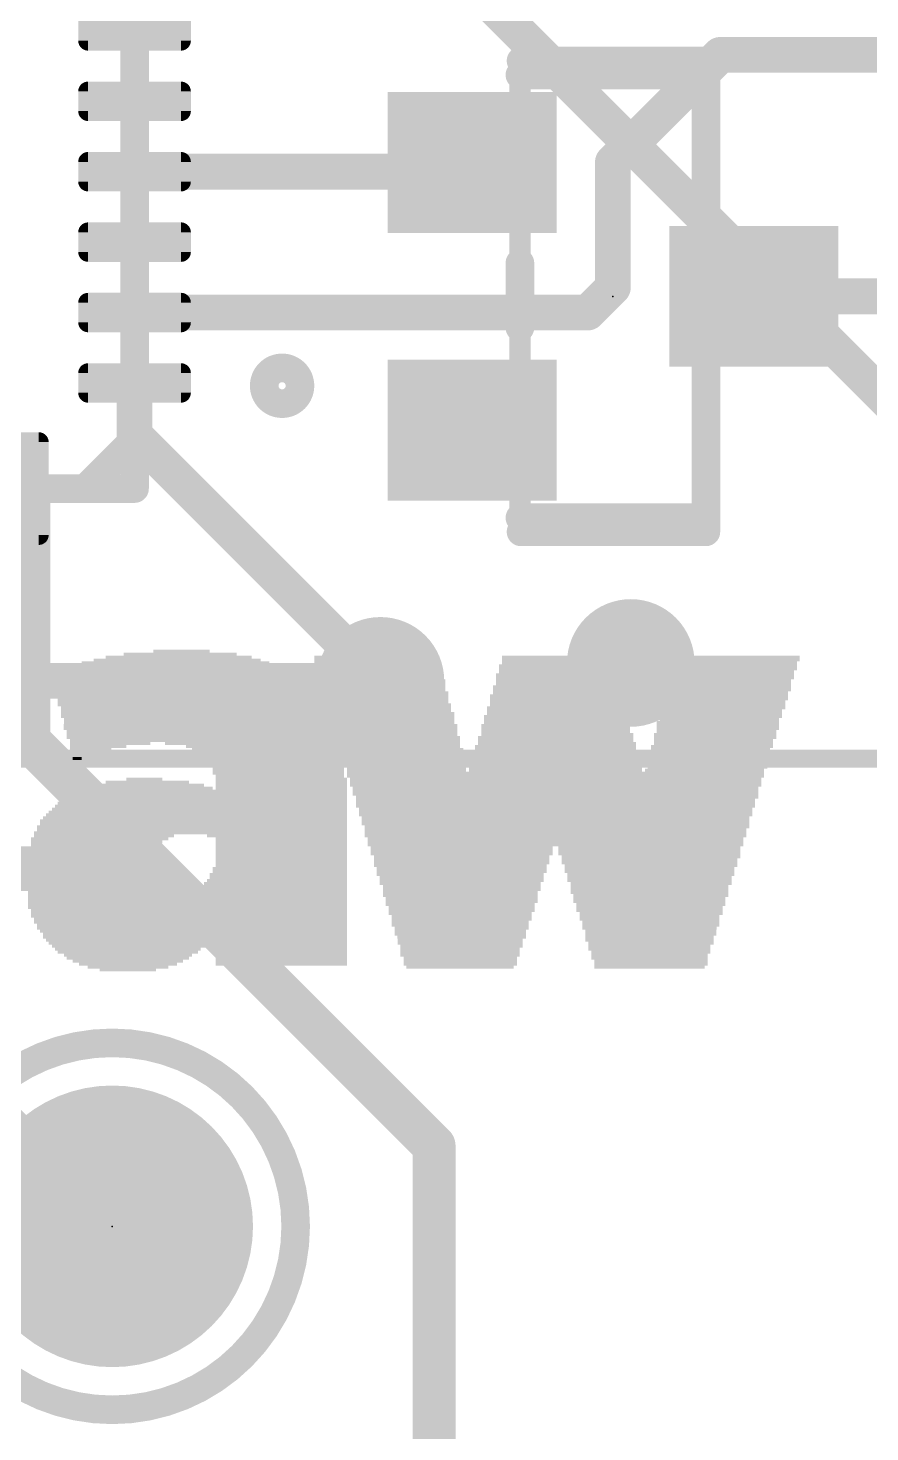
# Model space of a CAD drawing. Extents: x -59 to 59, y -28 to 22.
# Drawn here: x -33.09 to -27.11, y 0.64 to 10.6 of the extents above; entities that cross this region are included whole.
import ezdxf

# ---------------------------------------------------------------- set-up
doc = ezdxf.new("R2010")
doc.units = 0
for name, color, linetype in [('1', 12, 'CONTINUOUS'), ('16', 5, 'CONTINUOUS'), ('18', 110, 'CONTINUOUS'), ('20', 4, 'CONTINUOUS'), ('200', 132, 'CONTINUOUS'), ('21', 40, 'CONTINUOUS'), ('22', 6, 'CONTINUOUS'), ('23', 53, 'CONTINUOUS'), ('51', 253, 'CONTINUOUS')]:
    doc.layers.add(name, color=color, linetype=linetype)

# ---------------------------------------------------------------- blocks, each defined once
blk = doc.blocks.new('RECT128000X44800R50')
at = {"const_width": 0.07}
blk.add_lwpolyline([(0.365, -0.07), (0.365, 0.07, 0.4142), (0.33, 0.105), (-0.33, 0.105, 0.4142), (-0.365, 0.07), (-0.365, -0.07, 0.4142), (-0.33, -0.105), (0.33, -0.105, 0.4142)], format="xyb", close=True, dxfattribs=at)
blk.add_solid([(-0.3475, -0.0875), (0.3475, -0.0875), (-0.3475, 0.0875), (0.3475, 0.0875)])
blk = doc.blocks.new('RECT')
blk.add_solid([(-0.5, -0.5), (0.5, -0.5), (-0.5, 0.5), (0.5, 0.5)])
blk = doc.blocks.new('PIE')
at = {"const_width": 0.5}
blk.add_lwpolyline([(0, -0.25, 1), (0, 0.25, 1), (0, -0.25)], format="xyb", dxfattribs=at)
blk = doc.blocks.new('ROUNDV')
at = {"const_width": 0.5}
blk.add_lwpolyline([(0, -0.25, 1), (0, 0.25, 1), (0, -0.25)], format="xyb", dxfattribs=at)

msp = doc.modelspace()

# ---------------------------------------------------------------- linework, layer by layer
at = {"layer": '1'}
for points, const_width in [([(-28.94, 9.652), (-28.178, 10.414)], 0.254), ([(-28.178, 10.414), (-18.907, 10.414)], 0.254), ([(-30.005, 9.5845), (-29.94, 9.6495)], 0.254), ([(-28.94, 8.763), (-28.94, 9.652)], 0.254), ([(-32.3375, 9.5845), (-30.005, 9.5845)], 0.254), ([(-29.1185, 8.5845), (-28.94, 8.763)], 0.254), ([(-27.94, 8.6995), (-26.361, 8.6995)], 0.254), ([(-32.3375, 8.5845), (-31.877, 8.5845)], 0.254), ([(-32.3375, 8.5845), (-32.3375, 8.5845)], 0.254), ([(-31.877, 8.5845), (-29.1185, 8.5845)], 0.254), ([(-32.3375, 7.7155), (-32.3375, 8.0845)], 0.254), ([(-30.591, 5.969), (-32.3375, 7.7155)], 0.254), ([(-33.0875, 7.3345), (-33.0875, 5.5445)], 0.3048), ([(-33.0875, 5.5445), (-30.21, 2.667)], 0.3048), ([(-35.0757, 4.6753), (-32.496, 2.0955)], 0.254), ([(-30.21, 2.667), (-30.21, 0)], 0.3048)]:
    msp.add_lwpolyline(points, dxfattribs=dict(at, const_width=const_width))
for points, const_width in [([(-28.178, 10.4775, 1), (-28.178, 10.3505)], 0.127), ([(-28.1331, 10.3691, 1), (-28.2229, 10.4589)], 0.127), ([(-29.8951, 9.6046, 1), (-29.9849, 9.6944)], 0.127), ([(-28.8765, 9.652, 1), (-29.0035, 9.652)], 0.127), ([(-32.3375, 9.648, 1), (-32.3375, 9.521)], 0.127), ([(-30.0499, 9.6294, 1), (-29.9601, 9.5396)], 0.127), ([(-30.005, 9.521, 1), (-30.005, 9.648)], 0.127), ([(-28.9849, 9.6969, 1), (-28.8951, 9.6071)], 0.127), ([(-28.8951, 8.7181, 1), (-28.9849, 8.8079)], 0.127), ([(-29.0035, 8.763, 1), (-28.8765, 8.763)], 0.127), ([(-27.94, 8.763, 1), (-27.94, 8.636)], 0.127), ([(-32.3375, 8.648, 1), (-32.3375, 8.521)], 0.127), ([(-32.3375, 8.648, 1), (-32.3375, 8.521)], 0.127), ([(-32.3375, 8.521, 1), (-32.3375, 8.648)], 0.127), ([(-31.877, 8.648, 1), (-31.877, 8.521)], 0.127), ([(-31.877, 8.521, 1), (-31.877, 8.648)], 0.127), ([(-29.1634, 8.6294, 1), (-29.0736, 8.5396)], 0.127), ([(-29.1185, 8.521, 1), (-29.1185, 8.648)], 0.127), ([(-32.274, 8.0845, 1), (-32.401, 8.0845)], 0.127), ([(-32.2926, 7.7604, 1), (-32.3824, 7.6706)], 0.127), ([(-32.401, 7.7155, 1), (-32.274, 7.7155)], 0.127), ([(-33.0113, 7.3345, 1), (-33.1637, 7.3345)], 0.1524), ([(-30.6359, 5.9241, 1), (-30.5461, 6.0139)], 0.127), ([(-33.0336, 5.5984, 1), (-33.1414, 5.4906)], 0.1524), ([(-33.1637, 5.5445, 1), (-33.0113, 5.5445)], 0.1524), ([(-30.1338, 2.667, 1), (-30.2862, 2.667)], 0.1524), ([(-30.2639, 2.6131, 1), (-30.1561, 2.7209)], 0.1524), ([(-32.5409, 2.0506, 1), (-32.4511, 2.1404)], 0.127)]:
    msp.add_lwpolyline(points, format="xyb", dxfattribs=dict(at, const_width=const_width))
at = {"layer": '16', "const_width": 0.254}
for points in [[(-31.099, 12.065), (-22.209, 3.175)], [(-35.036, 5.969), (-30.591, 5.969)]]:
    msp.add_lwpolyline(points, dxfattribs=at)
at = {"layer": '16', "const_width": 0.127}
msp.add_lwpolyline([(-30.591, 5.9055, 1), (-30.591, 6.0325)], format="xyb", dxfattribs=at)
at = {"layer": '20'}
msp.add_arc((-32.6405, -5.8515), 26.1718, 37.7186, 89.7186, dxfattribs=at)
at = {"layer": '21', "const_width": 0.2032}
for points in [[(-29.5924, 10.3719), (-28.2796, 10.3719)], [(-28.2796, 10.3719), (-28.2796, 9.4131)], [(-29.6004, 8.4771), (-29.6004, 8.9359)], [(-28.2796, 7.9859), (-28.2796, 7.0271)], [(-32.6875, 7.3345), (-32.3375, 7.6845)], [(-28.2796, 7.0271), (-29.5924, 7.0271)]]:
    msp.add_lwpolyline(points, dxfattribs=at)
at = {"layer": '21'}
for points, const_width in [([(-29.5924, 10.4227, 1), (-29.5924, 10.3211)], 0.1016), ([(-28.2288, 10.3719, 1), (-28.3304, 10.3719)], 0.1016), ([(-28.2796, 10.3211, 1), (-28.2796, 10.4227)], 0.1016), ([(-28.3304, 9.4131, 1), (-28.2288, 9.4131)], 0.1016), ([(-29.5496, 8.9359, 1), (-29.6512, 8.9359)], 0.1016), ([(-29.6512, 8.4771, 1), (-29.5496, 8.4771)], 0.1016), ([(-31.2895, 7.9375, 1), (-31.2895, 8.1915, 1), (-31.2895, 7.9375)], 0.2032), ([(-28.2288, 7.9859, 1), (-28.3304, 7.9859)], 0.1016), ([(-32.3016, 7.6486, 1), (-32.3734, 7.7204)], 0.1016), ([(-32.7234, 7.3704, 1), (-32.6516, 7.2986)], 0.1016), ([(-29.5924, 7.0779, 1), (-29.5924, 6.9763)], 0.1016), ([(-28.2796, 6.9763, 1), (-28.2796, 7.0779)], 0.1016), ([(-28.3304, 7.0271, 1), (-28.2288, 7.0271)], 0.1016), ([(-32.496, 0.7926, 1), (-32.496, 3.3984, 1), (-32.496, 0.7926)], 0.2032)]:
    msp.add_lwpolyline(points, format="xyb", dxfattribs=dict(at, const_width=const_width))
at = {"layer": '22', "const_width": 0.127}
msp.add_lwpolyline([(-18.1975, 5.416), (-45.3975, 5.416)], dxfattribs=at)
at = {"layer": '23'}
for p in [(-28.94, 8.6995), (-32.496, 2.0955)]:
    msp.add_point(p, dxfattribs=at)
at = {"layer": '51'}
for points, const_width in [([(-32.3375, 7.3345), (-32.3375, 11.3345)], 0.2032), ([(-29.6004, 10.2719), (-28.2796, 10.2719)], 0.2032), ([(-28.2796, 10.2719), (-28.2796, 7.1271)], 0.2032), ([(-29.6004, 7.1271), (-29.6004, 10.2719)], 0.1524), ([(-36.3375, 7.3345), (-32.3375, 7.3345)], 0.2032), ([(-28.2796, 7.1271), (-29.6004, 7.1271)], 0.2032)]:
    msp.add_lwpolyline(points, dxfattribs=dict(at, const_width=const_width))
for points, const_width in [([(-29.6004, 10.3227, 1), (-29.6004, 10.2211)], 0.1016), ([(-28.2288, 10.2719, 1), (-28.3304, 10.2719)], 0.1016), ([(-28.2796, 10.2211, 1), (-28.2796, 10.3227)], 0.1016), ([(-29.5623, 10.2719, 1), (-29.6385, 10.2719)], 0.0762), ([(-32.3883, 7.3345, 1), (-32.2867, 7.3345)], 0.1016), ([(-32.3375, 7.2837, 1), (-32.3375, 7.3853)], 0.1016), ([(-29.6004, 7.1779, 1), (-29.6004, 7.0763)], 0.1016), ([(-28.3304, 7.1271, 1), (-28.2288, 7.1271)], 0.1016), ([(-28.2796, 7.0763, 1), (-28.2796, 7.1779)], 0.1016), ([(-29.6385, 7.1271, 1), (-29.5623, 7.1271)], 0.0762)]:
    msp.add_lwpolyline(points, format="xyb", dxfattribs=dict(at, const_width=const_width))

# ---------------------------------------------------------------- block references
at = {"layer": '1'}
for p in [(-32.3375, 10.5845), (-32.3375, 10.0845), (-32.3375, 9.5845), (-32.3375, 9.0845), (-32.3375, 8.5845), (-32.3375, 8.0845)]:
    msp.add_blockref('RECT128000X44800R50', p, dxfattribs=at)
at = {"layer": '1', "yscale": 1.2, "rotation": 270}
for p in [(-29.94, 9.6495), (-27.94, 8.6995), (-29.94, 7.7495)]:
    msp.add_blockref('RECT', p, dxfattribs=at)
at = {"layer": '1', "rotation": 90}
msp.add_blockref('RECT128000X44800R50', (-33.0875, 7.3345), dxfattribs=at)
at = {"layer": '1', "xscale": 2, "yscale": 2}
msp.add_blockref('PIE', (-32.496, 2.0955), dxfattribs=at)
at = {"layer": '18', "xscale": 0.9064, "yscale": 0.9064}
for p in [(-28.813, 6.096), (-28.813, 6.096), (-30.591, 5.969), (-30.591, 5.969)]:
    msp.add_blockref('ROUNDV', p, dxfattribs=at)
at = {"layer": '200'}
for p, xscale, yscale in [((-32.004, 6.1807), 0.4013, 0.0211), ((-32.0561, 6.0748), 1.4808, 0.0211), ((-32.0459, 6.096), 1.3335, 0.0213), ((-32.0358, 6.1172), 1.1862, 0.0211), ((-32.0243, 6.1383), 1.0363, 0.0211), ((-32.0142, 6.1595), 0.8026, 0.0213), ((-30.6172, 6.1383), 0.889, 0.0211), ((-30.6172, 6.1172), 0.889, 0.0211), ((-30.6172, 6.096), 0.889, 0.0213), ((-30.6172, 6.0748), 0.889, 0.0211), ((-29.3472, 6.0748), 0.8026, 0.0211), ((-29.3472, 6.1383), 0.762, 0.0211), ((-29.3472, 6.1172), 0.762, 0.0211), ((-29.337, 6.096), 0.7823, 0.0213), ((-28.0772, 6.0748), 0.889, 0.0211), ((-28.0568, 6.1383), 0.889, 0.0211), ((-28.0568, 6.1172), 0.889, 0.0211), ((-28.067, 6.096), 0.8687, 0.0213), ((-32.0777, 6.0325), 1.6916, 0.0213), ((-32.0662, 6.0113), 1.7145, 0.0211), ((-32.0459, 5.9902), 1.7551, 0.0211), ((-32.0662, 6.0537), 1.5875, 0.0211), ((-30.5968, 6.0537), 0.889, 0.0211), ((-30.5968, 6.0325), 0.889, 0.0213), ((-30.5968, 6.0113), 0.889, 0.0211), ((-30.5854, 5.9902), 0.8661, 0.0211), ((-29.3472, 6.0113), 0.8484, 0.0211), ((-29.3472, 5.9902), 0.8484, 0.0211), ((-29.3472, 6.0537), 0.8026, 0.0211), ((-29.3357, 6.0325), 0.8255, 0.0213), ((-28.0975, 5.9902), 0.889, 0.0211), ((-28.0772, 6.0537), 0.889, 0.0211), ((-28.0873, 6.0325), 0.8687, 0.0213), ((-28.0873, 6.0113), 0.8687, 0.0211), ((-32.0345, 5.969), 1.778, 0.0213), ((-32.0243, 5.9478), 1.7983, 0.0211), ((-31.9926, 5.9267), 1.8212, 0.0211), ((-31.9723, 5.8843), 1.8618, 0.0211), ((-31.9824, 5.9055), 1.8415, 0.0213), ((-30.574, 5.969), 0.889, 0.0213), ((-30.574, 5.9478), 0.889, 0.0211), ((-30.574, 5.9267), 0.889, 0.0211), ((-30.5537, 5.8843), 0.889, 0.0211), ((-30.5638, 5.9055), 0.8687, 0.0213), ((-29.3472, 5.9267), 0.889, 0.0211), ((-29.3472, 5.9055), 0.889, 0.0213), ((-29.337, 5.8843), 0.9093, 0.0211), ((-29.3472, 5.969), 0.8484, 0.0213), ((-29.337, 5.9478), 0.8687, 0.0211), ((-28.1203, 5.9055), 0.889, 0.0213), ((-28.1305, 5.8843), 0.8687, 0.0211), ((-28.1089, 5.969), 0.8661, 0.0213), ((-28.1089, 5.9478), 0.8661, 0.0211), ((-28.1089, 5.9267), 0.8661, 0.0211), ((-31.9507, 5.8632), 1.8644, 0.0211), ((-31.9507, 5.842), 1.8644, 0.0213), ((-31.9405, 5.8208), 1.8847, 0.0211), ((-31.4858, 5.7997), 2.794, 0.0211), ((-31.9189, 5.7785), 1.8821, 0.0213), ((-30.5537, 5.8632), 0.889, 0.0211), ((-30.5435, 5.842), 0.8687, 0.0213), ((-30.5435, 5.8208), 0.8687, 0.0211), ((-30.5219, 5.7785), 0.8661, 0.0213), ((-29.3484, 5.7785), 0.9728, 0.0213), ((-29.3472, 5.8632), 0.9296, 0.0211), ((-29.3472, 5.842), 0.9296, 0.0213), ((-29.3472, 5.8208), 0.9296, 0.0211), ((-29.337, 5.7997), 0.95, 0.0211), ((-28.1508, 5.8208), 0.8687, 0.0211), ((-28.1508, 5.7997), 0.8687, 0.0211), ((-28.1508, 5.7785), 0.8687, 0.0213), ((-28.1305, 5.8632), 0.8687, 0.0211), ((-28.1305, 5.842), 0.8687, 0.0213), ((-31.463, 5.7362), 2.794, 0.0211), ((-31.463, 5.715), 2.794, 0.0213), ((-31.4744, 5.7573), 2.7711, 0.0211), ((-31.4528, 5.6938), 2.7737, 0.0211), ((-31.4528, 5.6727), 2.7737, 0.0211), ((-29.3472, 5.715), 1.016, 0.0213), ((-29.3472, 5.6938), 1.016, 0.0211), ((-29.337, 5.6727), 1.0363, 0.0211), ((-29.3484, 5.7573), 0.9728, 0.0211), ((-29.337, 5.7362), 0.9957, 0.0211), ((-28.194, 5.6727), 0.8687, 0.0211), ((-28.1737, 5.7573), 0.8687, 0.0211), ((-28.1737, 5.7362), 0.8687, 0.0211), ((-28.1737, 5.715), 0.8687, 0.0213), ((-28.1838, 5.6938), 0.8484, 0.0211), ((-31.4427, 5.6515), 2.794, 0.0213), ((-31.4427, 5.6303), 2.794, 0.0211), ((-31.4325, 5.6092), 2.7737, 0.0211), ((-31.4325, 5.588), 2.7737, 0.0213), ((-29.3472, 5.6515), 1.0566, 0.0213), ((-29.3472, 5.6303), 1.0566, 0.0211), ((-29.3472, 5.6092), 1.0566, 0.0211), ((-29.3357, 5.588), 1.0795, 0.0213), ((-28.2143, 5.588), 0.8687, 0.0213), ((-28.2042, 5.6092), 0.8484, 0.0211), ((-28.194, 5.6515), 0.8687, 0.0213), ((-28.194, 5.6303), 0.8687, 0.0211), ((-31.4223, 5.5668), 2.794, 0.0211), ((-31.4109, 5.5457), 2.7711, 0.0211), ((-32.5107, 5.5245), 0.5715, 0.0213), ((-32.5958, 5.5033), 0.4013, 0.0211), ((-32.6492, 5.4822), 0.2946, 0.0211), ((-31.0731, 5.5245), 2.0955, 0.0213), ((-30.9982, 5.5033), 1.9456, 0.0211), ((-30.9664, 5.4822), 1.9279, 0.0211), ((-29.3472, 5.5033), 1.143, 0.0211), ((-29.3472, 5.4822), 1.143, 0.0211), ((-29.3472, 5.5668), 1.1024, 0.0211), ((-29.3472, 5.5457), 1.1024, 0.0211), ((-29.337, 5.5245), 1.1227, 0.0213), ((-28.2359, 5.5033), 0.8661, 0.0211), ((-28.2461, 5.4822), 0.8458, 0.0211), ((-28.2258, 5.5457), 0.8458, 0.0211), ((-28.2258, 5.5245), 0.8458, 0.0213), ((-28.2143, 5.5668), 0.8687, 0.0211), ((-32.6809, 5.461), 0.1905, 0.0213), ((-32.7127, 5.4398), 0.127, 0.0211), ((-32.7444, 5.4187), 0.0635, 0.0211), ((-30.9448, 5.461), 1.8847, 0.0213), ((-30.9347, 5.4398), 1.8644, 0.0211), ((-30.9131, 5.4187), 1.8212, 0.0211), ((-30.9029, 5.3975), 1.8415, 0.0213), ((-30.8928, 5.3763), 1.8212, 0.0211), ((-29.3484, 5.4398), 1.1862, 0.0211), ((-29.3484, 5.4187), 1.1862, 0.0211), ((-29.3484, 5.3975), 1.1862, 0.0213), ((-29.337, 5.3763), 1.209, 0.0211), ((-29.337, 5.461), 1.1633, 0.0213), ((-28.2677, 5.3975), 0.8484, 0.0213), ((-28.2677, 5.3763), 0.8484, 0.0211), ((-28.2575, 5.4187), 0.8687, 0.0211), ((-28.2461, 5.461), 0.8458, 0.0213), ((-28.2461, 5.4398), 0.8458, 0.0211), ((-31.3169, 5.3552), 0.9322, 0.0211), ((-31.3169, 5.334), 0.9322, 0.0213), ((-31.3169, 5.3128), 0.9322, 0.0211), ((-31.3055, 5.2917), 0.9093, 0.0211), ((-30.4051, 5.3552), 0.8458, 0.0211), ((-30.4051, 5.334), 0.8458, 0.0213), ((-29.3472, 5.3128), 2.9616, 0.0211), ((-29.3472, 5.2917), 2.9616, 0.0211), ((-29.3472, 5.3552), 1.2294, 0.0211), ((-29.3472, 5.334), 1.2294, 0.0213), ((-28.2893, 5.334), 0.8458, 0.0213), ((-28.2677, 5.3552), 0.8484, 0.0211), ((-31.7805, 5.1858), 1.905, 0.0211), ((-32.2377, 5.207), 0.9093, 0.0213), ((-32.2364, 5.2282), 0.7849, 0.0211), ((-32.2466, 5.2493), 0.5918, 0.0211), ((-32.2682, 5.2705), 0.254, 0.0213), ((-31.2941, 5.2705), 0.9322, 0.0213), ((-31.2941, 5.2493), 0.9322, 0.0211), ((-31.2941, 5.2282), 0.9322, 0.0211), ((-31.2941, 5.207), 0.9322, 0.0213), ((-29.3472, 5.2705), 2.921, 0.0213), ((-29.3472, 5.2493), 2.921, 0.0211), ((-29.3472, 5.2282), 2.921, 0.0211), ((-29.3472, 5.207), 2.8804, 0.0213), ((-29.3472, 5.1858), 2.8804, 0.0211), ((-31.8656, 5.08), 2.0752, 0.0213), ((-31.8554, 5.1012), 2.0549, 0.0211), ((-31.844, 5.1223), 2.032, 0.0211), ((-31.8237, 5.1435), 1.9914, 0.0213), ((-31.8021, 5.1647), 1.9482, 0.0211), ((-29.3472, 5.1647), 2.8804, 0.0211), ((-29.3357, 5.1435), 2.8575, 0.0213), ((-29.3472, 5.1223), 2.8346, 0.0211), ((-29.3472, 5.1012), 2.8346, 0.0211), ((-29.3472, 5.08), 2.8346, 0.0213), ((-31.9189, 4.9742), 2.1819, 0.0211), ((-31.9075, 4.9953), 2.159, 0.0211), ((-31.8973, 5.0165), 2.1387, 0.0213), ((-31.8872, 5.0377), 2.1184, 0.0211), ((-31.8757, 5.0588), 2.0955, 0.0211), ((-29.3472, 5.0588), 2.794, 0.0211), ((-29.3472, 5.0377), 2.794, 0.0211), ((-29.3472, 5.0165), 2.794, 0.0213), ((-29.3472, 4.9953), 2.7534, 0.0211), ((-29.3472, 4.9742), 2.7534, 0.0211), ((-31.9392, 4.8895), 2.2225, 0.0213), ((-31.9291, 4.9318), 2.2022, 0.0211), ((-31.9291, 4.9107), 2.2022, 0.0211), ((-31.9189, 4.953), 2.1819, 0.0213), ((-29.3472, 4.953), 2.7534, 0.0213), ((-29.337, 4.9318), 2.733, 0.0211), ((-29.3484, 4.9107), 2.7102, 0.0211), ((-29.3484, 4.8895), 2.7102, 0.0213), ((-33.3477, 4.7837), 2.3266, 0.0211), ((-32.5857, 4.8472), 0.9754, 0.0211), ((-32.6073, 4.826), 0.9322, 0.0213), ((-32.6174, 4.8048), 0.9119, 0.0211), ((-32.5539, 4.8683), 0.9931, 0.0211), ((-31.3258, 4.8683), 0.9957, 0.0211), ((-31.2941, 4.8472), 0.9322, 0.0211), ((-31.2941, 4.826), 0.9322, 0.0213), ((-31.2941, 4.8048), 0.9322, 0.0211), ((-31.2941, 4.7837), 0.9322, 0.0211), ((-29.3484, 4.8683), 2.7102, 0.0211), ((-29.3472, 4.8472), 2.667, 0.0211), ((-29.3472, 4.826), 2.667, 0.0213), ((-29.3472, 4.8048), 2.667, 0.0211), ((-30.0139, 4.7837), 1.2929, 0.0211), ((-28.6804, 4.7837), 1.2929, 0.0211), ((-33.3159, 4.7625), 2.2631, 0.0213), ((-33.2943, 4.7413), 2.1793, 0.0211), ((-33.2524, 4.7202), 2.0955, 0.0211), ((-33.2105, 4.699), 2.0117, 0.0213), ((-33.1775, 4.6778), 1.905, 0.0211), ((-31.2941, 4.7625), 0.9322, 0.0213), ((-31.2941, 4.7413), 0.9322, 0.0211), ((-31.2941, 4.7202), 0.9322, 0.0211), ((-31.2941, 4.699), 0.9322, 0.0213), ((-31.2941, 4.6778), 0.9322, 0.0211), ((-30.0139, 4.7625), 1.2929, 0.0213), ((-30.0139, 4.7413), 1.2929, 0.0211), ((-30.0139, 4.7202), 1.2471, 0.0211), ((-30.0139, 4.699), 1.2471, 0.0213), ((-30.0139, 4.6778), 1.2471, 0.0211), ((-28.6804, 4.7625), 1.2929, 0.0213), ((-28.6804, 4.7413), 1.2929, 0.0211), ((-28.669, 4.7202), 1.27, 0.0211), ((-28.6804, 4.699), 1.2471, 0.0213), ((-28.6804, 4.6778), 1.2471, 0.0211), ((-33.1457, 4.6567), 1.8415, 0.0211), ((-33.114, 4.6355), 1.778, 0.0213), ((-33.0937, 4.6143), 1.7374, 0.0211), ((-33.0721, 4.5932), 1.7348, 0.0211), ((-31.3157, 4.5932), 0.9754, 0.0211), ((-31.3055, 4.6355), 0.955, 0.0213), ((-31.3055, 4.6143), 0.955, 0.0211), ((-31.2941, 4.6567), 0.9322, 0.0211), ((-30.0241, 4.6567), 1.2268, 0.0211), ((-30.0241, 4.5932), 1.1862, 0.0211), ((-30.0139, 4.6355), 1.2065, 0.0213), ((-30.0139, 4.6143), 1.2065, 0.0211), ((-28.6703, 4.6567), 1.2268, 0.0211), ((-28.6804, 4.6355), 1.2065, 0.0213), ((-28.6804, 4.6143), 1.2065, 0.0211), ((-28.6703, 4.5932), 1.1862, 0.0211), ((-33.5801, 4.4873), 2.8778, 0.0211), ((-33.0822, 4.5085), 1.8415, 0.0213), ((-33.0721, 4.572), 1.7348, 0.0213), ((-33.0721, 4.5508), 1.7348, 0.0211), ((-33.0619, 4.5297), 1.7551, 0.0211), ((-31.3576, 4.4873), 1.0592, 0.0211), ((-31.3474, 4.5085), 1.0389, 0.0213), ((-31.336, 4.5297), 1.016, 0.0211), ((-31.3258, 4.5508), 0.9957, 0.0211), ((-31.3157, 4.572), 0.9754, 0.0213), ((-30.0139, 4.572), 1.1659, 0.0213), ((-30.0139, 4.5508), 1.1659, 0.0211), ((-30.0253, 4.5297), 1.143, 0.0211), ((-30.0139, 4.5085), 1.1201, 0.0213), ((-30.0139, 4.4873), 1.1201, 0.0211), ((-28.6804, 4.572), 1.1659, 0.0213), ((-28.6804, 4.5508), 1.1659, 0.0211), ((-28.669, 4.5297), 1.143, 0.0211), ((-28.6804, 4.5085), 1.1201, 0.0213), ((-28.6804, 4.4873), 1.1201, 0.0211), ((-32.6073, 4.4662), 0.9728, 0.0211), ((-32.5755, 4.445), 1.0363, 0.0213), ((-31.9608, 4.4238), 2.2657, 0.0211), ((-31.9608, 4.4027), 2.2657, 0.0211), ((-31.9608, 4.3815), 2.2657, 0.0213), ((-31.3995, 4.445), 1.143, 0.0213), ((-31.3677, 4.4662), 1.0795, 0.0211), ((-30.0241, 4.4662), 1.0998, 0.0211), ((-30.0241, 4.445), 1.0998, 0.0213), ((-30.0139, 4.4238), 1.0795, 0.0211), ((-30.0139, 4.4027), 1.0795, 0.0211), ((-30.0241, 4.3815), 1.0592, 0.0213), ((-28.6804, 4.4662), 1.1201, 0.0211), ((-28.6703, 4.445), 1.0998, 0.0213), ((-28.6804, 4.4238), 1.0795, 0.0211), ((-28.6804, 4.4027), 1.0795, 0.0211), ((-28.6703, 4.3815), 1.0592, 0.0213), ((-31.9608, 4.3603), 2.2657, 0.0211), ((-31.9507, 4.3392), 2.2454, 0.0211), ((-31.9507, 4.318), 2.2454, 0.0213), ((-31.9507, 4.2968), 2.2454, 0.0211), ((-30.0139, 4.3603), 1.0389, 0.0211), ((-30.0139, 4.3392), 1.0389, 0.0211), ((-30.0253, 4.318), 1.016, 0.0213), ((-30.0139, 4.2968), 0.9931, 0.0211), ((-28.6804, 4.3603), 1.0389, 0.0211), ((-28.6804, 4.3392), 1.0389, 0.0211), ((-28.669, 4.318), 1.016, 0.0213), ((-28.6804, 4.2968), 0.9931, 0.0211), ((-31.9392, 4.2757), 2.2225, 0.0211), ((-31.9392, 4.2545), 2.2225, 0.0213), ((-31.9291, 4.2333), 2.2022, 0.0211), ((-31.9291, 4.2122), 2.2022, 0.0211), ((-31.9189, 4.191), 2.1819, 0.0213), ((-30.0241, 4.2545), 0.9728, 0.0213), ((-30.0241, 4.2333), 0.9728, 0.0211), ((-30.0139, 4.2757), 0.9931, 0.0211), ((-30.0241, 4.191), 0.9322, 0.0213), ((-30.0139, 4.2122), 0.9525, 0.0211), ((-28.6804, 4.2757), 0.9931, 0.0211), ((-28.6703, 4.2545), 0.9728, 0.0213), ((-28.6703, 4.2333), 0.9728, 0.0211), ((-28.6804, 4.2122), 0.9525, 0.0211), ((-28.6703, 4.191), 0.9322, 0.0213), ((-31.9075, 4.1698), 2.159, 0.0211), ((-31.9075, 4.1487), 2.159, 0.0211), ((-32.3748, 4.1275), 1.1836, 0.0213), ((-32.3748, 4.1063), 1.143, 0.0211), ((-32.3736, 4.0852), 1.0998, 0.0211), ((-31.2941, 4.1275), 0.9322, 0.0213), ((-31.2941, 4.1063), 0.9322, 0.0211), ((-31.2941, 4.0852), 0.9322, 0.0211), ((-30.0241, 4.1698), 0.9322, 0.0211), ((-30.0139, 4.1487), 0.9119, 0.0211), ((-30.0253, 4.1275), 0.889, 0.0213), ((-30.0253, 4.1063), 0.889, 0.0211), ((-30.0152, 4.0852), 0.8687, 0.0211), ((-28.6703, 4.1698), 0.9322, 0.0211), ((-28.6804, 4.1487), 0.9119, 0.0211), ((-28.6804, 4.1275), 0.9119, 0.0213), ((-28.669, 4.1063), 0.889, 0.0211), ((-28.6804, 4.0852), 0.8661, 0.0211), ((-32.385, 4.064), 1.0363, 0.0213), ((-32.385, 4.0428), 0.9957, 0.0211), ((-32.385, 4.0217), 0.9093, 0.0211), ((-32.385, 4.0005), 0.8687, 0.0213), ((-32.385, 3.9793), 0.7823, 0.0211), ((-31.2941, 4.064), 0.9322, 0.0213), ((-31.2941, 4.0428), 0.9322, 0.0211), ((-31.2941, 4.0217), 0.9322, 0.0211), ((-31.2941, 4.0005), 0.9322, 0.0213), ((-31.2941, 3.9793), 0.9322, 0.0211), ((-30.0253, 4.064), 0.8484, 0.0213), ((-30.0253, 4.0428), 0.8484, 0.0211), ((-30.0253, 4.0217), 0.8484, 0.0211), ((-30.0241, 4.0005), 0.8052, 0.0213), ((-30.0241, 3.9793), 0.8052, 0.0211), ((-28.6804, 4.064), 0.8661, 0.0213), ((-28.6703, 4.0428), 0.8458, 0.0211), ((-28.6804, 4.0217), 0.8255, 0.0211), ((-28.6804, 4.0005), 0.8255, 0.0213), ((-28.6703, 3.9793), 0.8052, 0.0211), ((-32.385, 3.9582), 0.696, 0.0211), ((-32.3837, 3.937), 0.5715, 0.0213), ((-32.385, 3.9158), 0.4013, 0.0211), ((-31.2941, 3.9582), 0.9322, 0.0211), ((-30.0241, 3.9582), 0.8052, 0.0211), ((-30.0253, 3.937), 0.762, 0.0213), ((-28.6703, 3.9582), 0.8052, 0.0211), ((-28.6804, 3.937), 0.7849, 0.0213)]:
    msp.add_blockref('RECT', p, dxfattribs=dict(at, xscale=xscale, yscale=yscale))
at = {"layer": '51', "xscale": 0.4572, "yscale": 0.5842, "rotation": 270}
for p in [(-29.9433, 9.6393), (-27.9367, 8.6995), (-29.9433, 7.7597)]:
    msp.add_blockref('RECT', p, dxfattribs=at)

doc.saveas('drawing.dxf')
